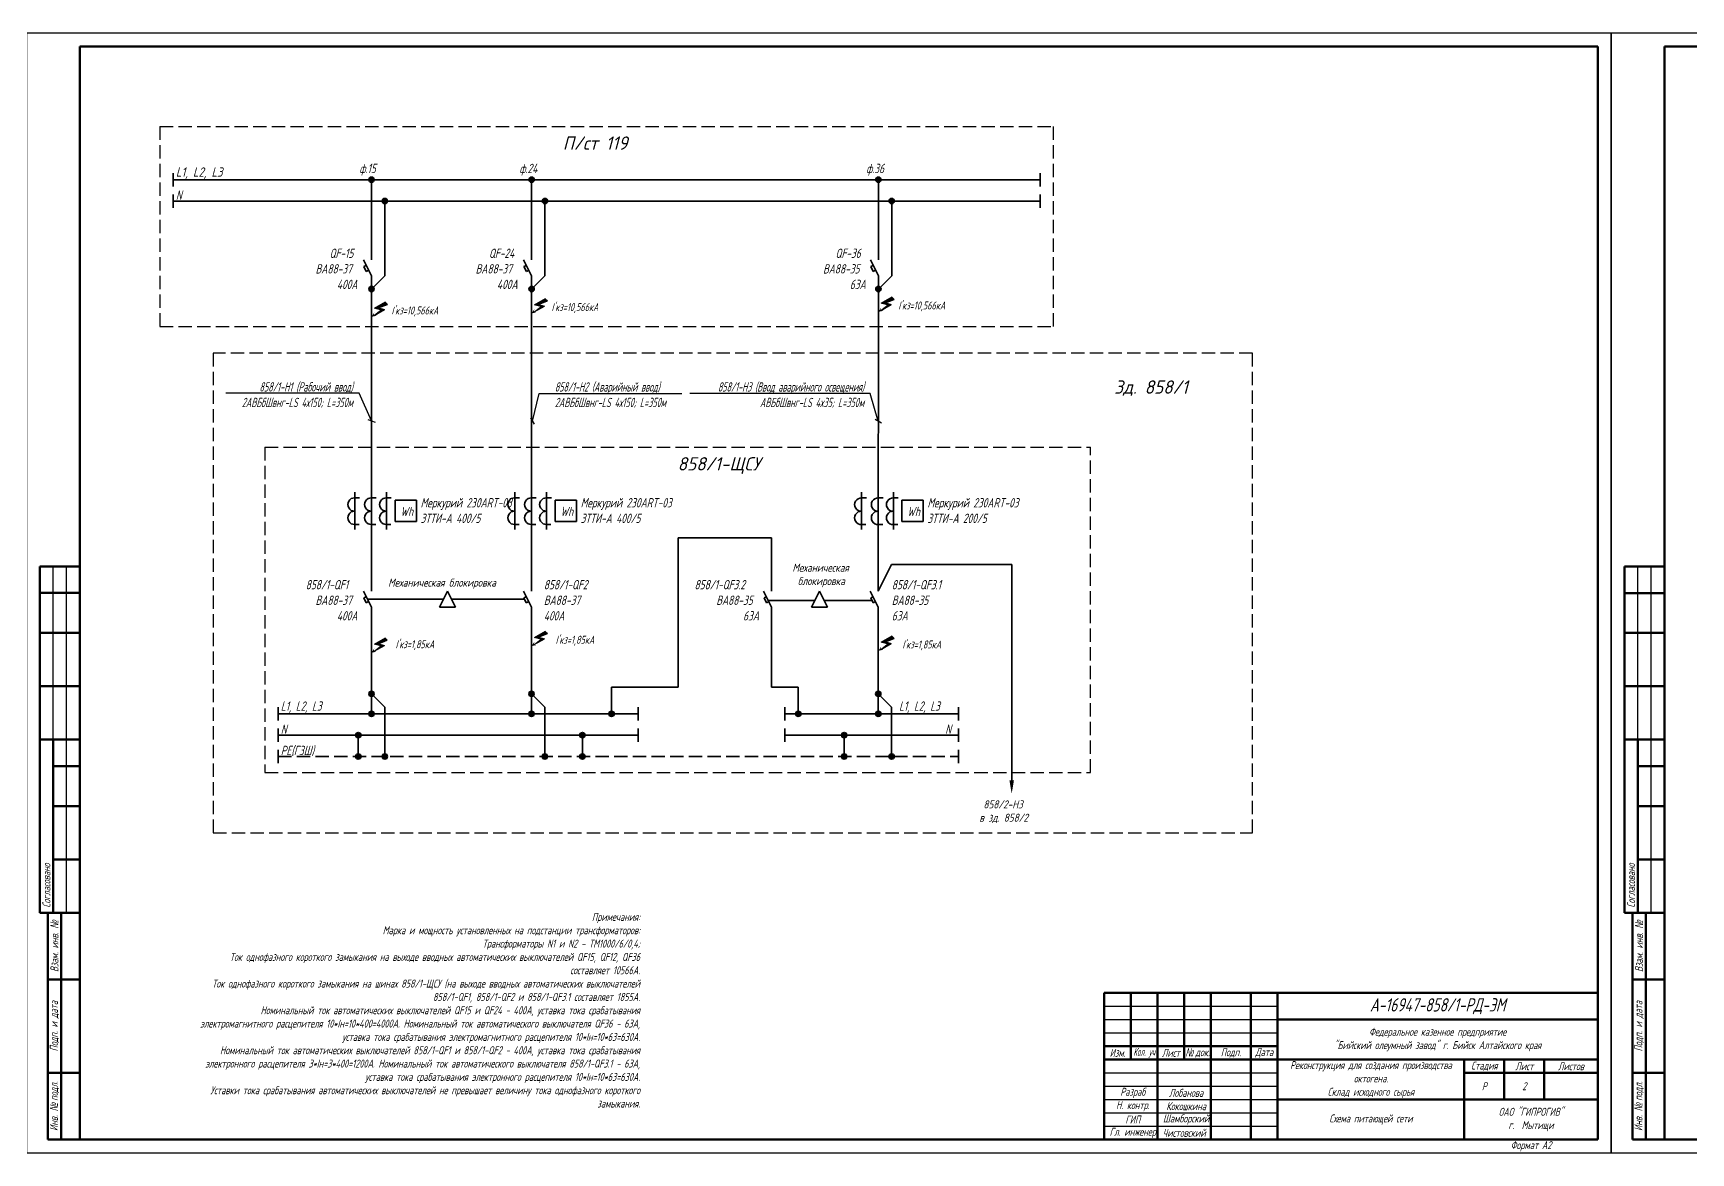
# Model space of a CAD drawing. Header units: millimetres. Extents: x -10490 to 5162, y -5053 to 76.
# Drawn here: x -9894 to -9272, y -344 to 76 of the extents above; entities that cross this region are included whole.
import ezdxf
from ezdxf import colors
from ezdxf.entities.mleader import LeaderData, LeaderLine
from ezdxf.math import Vec2, Vec3

# ---------------------------------------------------------------- set-up
doc = ezdxf.new("R2010")
doc.units = ezdxf.units.MM
doc.linetypes.add('gost5', pattern=[7, 5, -2, 0])
for name, color, linetype, lineweight in [('Линия выноска', 137, 'Continuous', 25), ('Рамка толстая', 7, 'Continuous', 60), ('Рамка тонкая', 5, 'Continuous', 25), ('Текст', 2, 'Continuous', 25), ('Штампы', 252, 'Continuous', 25), ('Элемент эл. схем', 7, 'Continuous', 35)]:
    doc.layers.add(name, color=color, linetype=linetype, lineweight=lineweight)
doc.styles.add('SIMPLEX', font='simplex.shx', dxfattribs={"width": 0.7, "oblique": 15})

# ---------------------------------------------------------------- blocks, each defined once
blk = doc.blocks.new('A$C4AAC7058')
at = {"layer": 'Рамка толстая'}
for p, q in [((20, 415), (20, 5)), ((1778, 415), (20, 415)), ((20, 5), (1778, 5))]:
    blk.add_line(p, q, dxfattribs=at)
at = {"layer": 'Рамка тонкая'}
for p, q in [((0, 420), (0, 0)), ((1783, 420), (0, 420)), ((0, 0), (1783, 0))]:
    blk.add_line(p, q, dxfattribs=at)
blk = doc.blocks.new('A$C0CDB385D')
at = {"layer": 'Рамка толстая'}
for p, q in [((20, 415), (20, 5)), ((589, 415), (20, 415)), ((589, 5), (589, 415)), ((20, 5), (589, 5))]:
    blk.add_line(p, q, dxfattribs=at)
at = {"layer": 'Рамка тонкая'}
for p, q in [((0, 420), (0, 0)), ((594, 420), (0, 420)), ((594, 0), (594, 420)), ((0, 0), (594, 0))]:
    blk.add_line(p, q, dxfattribs=at)
blk = doc.blocks.new('_Oblique')
at = {"color": 0, "linetype": 'ByBlock', "lineweight": -2}
blk.add_line((-0.5, -0.5), (0.5, 0.5), dxfattribs=at)

msp = doc.modelspace()

# ---------------------------------------------------------------- hatches: boundary and pattern name
for points in [[(-9705.72975, -26.17593), (-9703.51735, -26.76874), (-9705.84242, -28.59558), (-9705.66838, -27.71648), (-9706.70882, -29.27632), (-9704.87014, -28.90905), (-9705.74697, -28.73528), (-9701.86009, -26.54891), (-9704.06867, -25.95712), (-9700.76912, -24.60942), (-9701.61765, -23.76089)], [(-9575.72968, -25.57225), (-9573.51728, -26.16506), (-9575.84235, -27.9919), (-9575.66831, -27.1128), (-9576.70875, -28.67264), (-9574.87007, -28.30537), (-9575.7469, -28.1316), (-9571.86002, -25.94523), (-9574.06861, -25.35344), (-9570.76906, -24.00573), (-9571.61758, -23.15721)], [(-9765.72989, -27.44943), (-9763.5175, -28.04223), (-9765.84256, -29.86907), (-9765.66852, -28.98997), (-9766.70896, -30.54982), (-9764.87029, -30.18254), (-9765.74711, -30.00878), (-9761.86023, -27.8224), (-9764.06882, -27.23062), (-9760.76927, -25.88291), (-9761.61779, -25.03438)], [(-9705.74037, -150.95691), (-9703.52797, -151.54972), (-9705.85304, -153.37656), (-9705.679, -152.49746), (-9706.71944, -154.0573), (-9704.88076, -153.69003), (-9705.75759, -153.51626), (-9701.87071, -151.32989), (-9704.0793, -150.7381), (-9700.77975, -149.3904), (-9701.62827, -148.54187)], [(-9765.74144, -153.44612), (-9763.52904, -154.03893), (-9765.85411, -155.86577), (-9765.68007, -154.98667), (-9766.72051, -156.54651), (-9764.88183, -156.17924), (-9765.75866, -156.00547), (-9761.87177, -153.8191), (-9764.08036, -153.22731), (-9760.78081, -151.87961), (-9761.62934, -151.03108)], [(-9575.7399, -152.72723), (-9573.5275, -153.32004), (-9575.85257, -155.14688), (-9575.67853, -154.26778), (-9576.71897, -155.82762), (-9574.88029, -155.46035), (-9575.75712, -155.28658), (-9571.87024, -153.10021), (-9574.07882, -152.50842), (-9570.77927, -151.16072), (-9571.6278, -150.31219)]]:
    msp.add_hatch(color=256).paths.add_polyline_path(points)
at = {"layer": 'Элемент эл. схем'}
h = msp.add_hatch(color=256, dxfattribs=at)
edge = h.paths.add_edge_path(flags=17)
edge.add_line((-9766.60994, 20.84816), (-9767.70611, 20.84816))
edge.add_arc((-9766.70611, 20.84816), 1, 180, 270)
edge.add_line((-9766.70611, 19.84816), (-9766.60994, 20.84816))
edge = h.paths.add_edge_path()
edge.add_line((-9767.70611, 20.84816), (-9766.60994, 20.84816))
edge.add_line((-9766.60994, 20.84816), (-9766.70611, 19.84816))
edge.add_arc((-9766.70611, 20.84816), 1, 270, 360)
edge.add_arc((-9766.70611, 20.84816), 1, 0, 180)
h = msp.add_hatch(color=256, dxfattribs=at)
edge = h.paths.add_edge_path(flags=17)
edge.add_line((-9706.60994, 20.84816), (-9707.70611, 20.84816))
edge.add_arc((-9706.70611, 20.84816), 1, 180, 270)
edge.add_line((-9706.70611, 19.84816), (-9706.60994, 20.84816))
edge = h.paths.add_edge_path()
edge.add_line((-9707.70611, 20.84816), (-9706.60994, 20.84816))
edge.add_line((-9706.60994, 20.84816), (-9706.70611, 19.84816))
edge.add_arc((-9706.70611, 20.84816), 1, 270, 360)
edge.add_arc((-9706.70611, 20.84816), 1, 0, 180)
h = msp.add_hatch(color=256, dxfattribs=at)
edge = h.paths.add_edge_path(flags=17)
edge.add_line((-9576.60994, 20.86245), (-9577.70611, 20.86245))
edge.add_arc((-9576.70611, 20.86245), 1, 180, 270)
edge.add_line((-9576.70611, 19.86245), (-9576.60994, 20.86245))
edge = h.paths.add_edge_path()
edge.add_line((-9577.70611, 20.86245), (-9576.60994, 20.86245))
edge.add_line((-9576.60994, 20.86245), (-9576.70611, 19.86245))
edge.add_arc((-9576.70611, 20.86245), 1, 270, 360)
edge.add_arc((-9576.70611, 20.86245), 1, 0, 180)
h = msp.add_hatch(color=256, dxfattribs=at)
h.paths.add_polyline_path([(-9761.70611, 12.85001), (-9762.70611, 12.85001, 0.414213562), (-9761.70611, 11.85001)], flags=17)
h.paths.add_polyline_path([(-9762.70611, 12.85001), (-9761.70611, 12.85001), (-9761.70611, 11.85001, 0.414213562), (-9760.70611, 12.85001, 1)])
h = msp.add_hatch(color=256, dxfattribs=at)
h.paths.add_polyline_path([(-9701.70611, 12.85001), (-9702.70611, 12.85001, 0.414213562), (-9701.70611, 11.85001)], flags=17)
h.paths.add_polyline_path([(-9702.70611, 12.85001), (-9701.70611, 12.85001), (-9701.70611, 11.85001, 0.414213562), (-9700.70611, 12.85001, 1)])
h = msp.add_hatch(color=256, dxfattribs=at)
h.paths.add_polyline_path([(-9571.70611, 12.8643), (-9572.70611, 12.8643, 0.414213562), (-9571.70611, 11.8643)], flags=17)
h.paths.add_polyline_path([(-9572.70611, 12.8643), (-9571.70611, 12.8643), (-9571.70611, 11.8643, 0.414213562), (-9570.70611, 12.8643, 1)])
h = msp.add_hatch(color=256, dxfattribs=at)
h.paths.add_polyline_path([(-9766.70611, -20.15184), (-9767.70611, -20.15184, 0.414213562), (-9766.70611, -21.15184)], flags=17)
h.paths.add_polyline_path([(-9767.70611, -20.15184), (-9766.70611, -20.15184), (-9766.70611, -21.15184, 0.414213562), (-9765.70611, -20.15184, 1)])
h = msp.add_hatch(color=256, dxfattribs=at)
h.paths.add_polyline_path([(-9706.70611, -20.15184), (-9707.70611, -20.15184, 0.414213562), (-9706.70611, -21.15184)], flags=17)
h.paths.add_polyline_path([(-9707.70611, -20.15184), (-9706.70611, -20.15184), (-9706.70611, -21.15184, 0.414213562), (-9705.70611, -20.15184, 1)])
h = msp.add_hatch(color=256, dxfattribs=at)
h.paths.add_polyline_path([(-9576.70611, -20.15184), (-9577.70611, -20.15184, 0.414213562), (-9576.70611, -21.15184)], flags=17)
h.paths.add_polyline_path([(-9577.70611, -20.15184), (-9576.70611, -20.15184), (-9576.70611, -21.15184, 0.414213562), (-9575.70611, -20.15184, 1)])
h = msp.add_hatch(color=256, dxfattribs=at)
h.paths.add_polyline_path([(-9766.72051, -171.96271), (-9767.72051, -171.96271, 0.414213562), (-9766.72051, -172.96271)], flags=17)
h.paths.add_polyline_path([(-9767.72051, -171.96271), (-9766.72051, -171.96271), (-9766.72051, -172.96271, 0.414213562), (-9765.72051, -171.96271, 1)])
h = msp.add_hatch(color=256, dxfattribs=at)
h.paths.add_polyline_path([(-9706.72051, -171.96271), (-9707.72051, -171.96271, 0.414213562), (-9706.72051, -172.96271)], flags=17)
h.paths.add_polyline_path([(-9707.72051, -171.96271), (-9706.72051, -171.96271), (-9706.72051, -172.96271, 0.414213562), (-9705.72051, -171.96271, 1)])
h = msp.add_hatch(color=256, dxfattribs=at)
h.paths.add_polyline_path([(-9576.72051, -171.96271), (-9577.72051, -171.96271, 0.414213562), (-9576.72051, -172.96271)], flags=17)
h.paths.add_polyline_path([(-9577.72051, -171.96271), (-9576.72051, -171.96271), (-9576.72051, -172.96271, 0.414213562), (-9575.72051, -171.96271, 1)])
h = msp.add_hatch(color=256, dxfattribs=at)
edge = h.paths.add_edge_path(flags=17)
edge.add_line((-9766.62433, -179.45603), (-9767.72051, -179.45603))
edge.add_arc((-9766.72051, -179.45603), 1, 180, 270)
edge.add_line((-9766.72051, -180.45603), (-9766.62433, -179.45603))
edge = h.paths.add_edge_path()
edge.add_line((-9767.72051, -179.45603), (-9766.62433, -179.45603))
edge.add_line((-9766.62433, -179.45603), (-9766.72051, -180.45603))
edge.add_arc((-9766.72051, -179.45603), 1, 270, 360)
edge.add_arc((-9766.72051, -179.45603), 1, 0, 180)
h = msp.add_hatch(color=256, dxfattribs=at)
edge = h.paths.add_edge_path(flags=17)
edge.add_line((-9706.62433, -179.45603), (-9707.72051, -179.45603))
edge.add_arc((-9706.72051, -179.45603), 1, 180, 270)
edge.add_line((-9706.72051, -180.45603), (-9706.62433, -179.45603))
edge = h.paths.add_edge_path()
edge.add_line((-9707.72051, -179.45603), (-9706.62433, -179.45603))
edge.add_line((-9706.62433, -179.45603), (-9706.72051, -180.45603))
edge.add_arc((-9706.72051, -179.45603), 1, 270, 360)
edge.add_arc((-9706.72051, -179.45603), 1, 0, 180)
h = msp.add_hatch(color=256, dxfattribs=at)
edge = h.paths.add_edge_path(flags=17)
edge.add_line((-9676.62433, -179.45603), (-9677.72051, -179.45603))
edge.add_arc((-9676.72051, -179.45603), 1, 180, 270)
edge.add_line((-9676.72051, -180.45603), (-9676.62433, -179.45603))
edge = h.paths.add_edge_path()
edge.add_line((-9677.72051, -179.45603), (-9676.62433, -179.45603))
edge.add_line((-9676.62433, -179.45603), (-9676.72051, -180.45603))
edge.add_arc((-9676.72051, -179.45603), 1, 270, 360)
edge.add_arc((-9676.72051, -179.45603), 1, 0, 180)
h = msp.add_hatch(color=256, dxfattribs=at)
edge = h.paths.add_edge_path(flags=17)
edge.add_line((-9606.62433, -179.45603), (-9607.72051, -179.45603))
edge.add_arc((-9606.72051, -179.45603), 1, 180, 270)
edge.add_line((-9606.72051, -180.45603), (-9606.62433, -179.45603))
edge = h.paths.add_edge_path()
edge.add_line((-9607.72051, -179.45603), (-9606.62433, -179.45603))
edge.add_line((-9606.62433, -179.45603), (-9606.72051, -180.45603))
edge.add_arc((-9606.72051, -179.45603), 1, 270, 360)
edge.add_arc((-9606.72051, -179.45603), 1, 0, 180)
h = msp.add_hatch(color=256, dxfattribs=at)
edge = h.paths.add_edge_path(flags=17)
edge.add_line((-9576.62433, -179.45603), (-9577.72051, -179.45603))
edge.add_arc((-9576.72051, -179.45603), 1, 180, 270)
edge.add_line((-9576.72051, -180.45603), (-9576.62433, -179.45603))
edge = h.paths.add_edge_path()
edge.add_line((-9577.72051, -179.45603), (-9576.62433, -179.45603))
edge.add_line((-9576.62433, -179.45603), (-9576.72051, -180.45603))
edge.add_arc((-9576.72051, -179.45603), 1, 270, 360)
edge.add_arc((-9576.72051, -179.45603), 1, 0, 180)
h = msp.add_hatch(color=256, dxfattribs=at)
edge = h.paths.add_edge_path(flags=17)
edge.add_line((-9771.58768, -187.47032), (-9772.68386, -187.47032))
edge.add_arc((-9771.68386, -187.47032), 1, 180, 270)
edge.add_line((-9771.68386, -188.47032), (-9771.58768, -187.47032))
edge = h.paths.add_edge_path()
edge.add_line((-9772.68386, -187.47032), (-9771.58768, -187.47032))
edge.add_line((-9771.58768, -187.47032), (-9771.68386, -188.47032))
edge.add_arc((-9771.68386, -187.47032), 1, 270, 360)
edge.add_arc((-9771.68386, -187.47032), 1, 0, 180)
h = msp.add_hatch(color=256, dxfattribs=at)
edge = h.paths.add_edge_path(flags=17)
edge.add_line((-9687.54761, -187.47032), (-9688.64378, -187.47032))
edge.add_arc((-9687.64378, -187.47032), 1, 180, 270)
edge.add_line((-9687.64378, -188.47032), (-9687.54761, -187.47032))
edge = h.paths.add_edge_path()
edge.add_line((-9688.64378, -187.47032), (-9687.54761, -187.47032))
edge.add_line((-9687.54761, -187.47032), (-9687.64378, -188.47032))
edge.add_arc((-9687.64378, -187.47032), 1, 270, 360)
edge.add_arc((-9687.64378, -187.47032), 1, 0, 180)
h = msp.add_hatch(color=256, dxfattribs=at)
edge = h.paths.add_edge_path(flags=17)
edge.add_line((-9589.42918, -187.47032), (-9590.52535, -187.47032))
edge.add_arc((-9589.52535, -187.47032), 1, 180, 270)
edge.add_line((-9589.52535, -188.47032), (-9589.42918, -187.47032))
edge = h.paths.add_edge_path()
edge.add_line((-9590.52535, -187.47032), (-9589.42918, -187.47032))
edge.add_line((-9589.42918, -187.47032), (-9589.52535, -188.47032))
edge.add_arc((-9589.52535, -187.47032), 1, 270, 360)
edge.add_arc((-9589.52535, -187.47032), 1, 0, 180)
h = msp.add_hatch(color=256, dxfattribs=at)
edge = h.paths.add_edge_path(flags=17)
edge.add_line((-9771.58768, -195.47032), (-9772.68386, -195.47032))
edge.add_arc((-9771.68386, -195.47032), 1, 180, 270)
edge.add_line((-9771.68386, -196.47032), (-9771.58768, -195.47032))
edge = h.paths.add_edge_path()
edge.add_line((-9772.68386, -195.47032), (-9771.58768, -195.47032))
edge.add_line((-9771.58768, -195.47032), (-9771.68386, -196.47032))
edge.add_arc((-9771.68386, -195.47032), 1, 270, 360)
edge.add_arc((-9771.68386, -195.47032), 1, 0, 180)
h = msp.add_hatch(color=256, dxfattribs=at)
edge = h.paths.add_edge_path(flags=17)
edge.add_line((-9761.62433, -195.47032), (-9762.72051, -195.47032))
edge.add_arc((-9761.72051, -195.47032), 1, 180, 270)
edge.add_line((-9761.72051, -196.47032), (-9761.62433, -195.47032))
edge = h.paths.add_edge_path()
edge.add_line((-9762.72051, -195.47032), (-9761.62433, -195.47032))
edge.add_line((-9761.62433, -195.47032), (-9761.72051, -196.47032))
edge.add_arc((-9761.72051, -195.47032), 1, 270, 360)
edge.add_arc((-9761.72051, -195.47032), 1, 0, 180)
h = msp.add_hatch(color=256, dxfattribs=at)
edge = h.paths.add_edge_path(flags=17)
edge.add_line((-9701.62433, -195.47032), (-9702.72051, -195.47032))
edge.add_arc((-9701.72051, -195.47032), 1, 180, 270)
edge.add_line((-9701.72051, -196.47032), (-9701.62433, -195.47032))
edge = h.paths.add_edge_path()
edge.add_line((-9702.72051, -195.47032), (-9701.62433, -195.47032))
edge.add_line((-9701.62433, -195.47032), (-9701.72051, -196.47032))
edge.add_arc((-9701.72051, -195.47032), 1, 270, 360)
edge.add_arc((-9701.72051, -195.47032), 1, 0, 180)
h = msp.add_hatch(color=256, dxfattribs=at)
edge = h.paths.add_edge_path(flags=17)
edge.add_line((-9687.54761, -195.47032), (-9688.64378, -195.47032))
edge.add_arc((-9687.64378, -195.47032), 1, 180, 270)
edge.add_line((-9687.64378, -196.47032), (-9687.54761, -195.47032))
edge = h.paths.add_edge_path()
edge.add_line((-9688.64378, -195.47032), (-9687.54761, -195.47032))
edge.add_line((-9687.54761, -195.47032), (-9687.64378, -196.47032))
edge.add_arc((-9687.64378, -195.47032), 1, 270, 360)
edge.add_arc((-9687.64378, -195.47032), 1, 0, 180)
h = msp.add_hatch(color=256, dxfattribs=at)
edge = h.paths.add_edge_path(flags=17)
edge.add_line((-9589.42918, -195.47032), (-9590.52535, -195.47032))
edge.add_arc((-9589.52535, -195.47032), 1, 180, 270)
edge.add_line((-9589.52535, -196.47032), (-9589.42918, -195.47032))
edge = h.paths.add_edge_path()
edge.add_line((-9590.52535, -195.47032), (-9589.42918, -195.47032))
edge.add_line((-9589.42918, -195.47032), (-9589.52535, -196.47032))
edge.add_arc((-9589.52535, -195.47032), 1, 270, 360)
edge.add_arc((-9589.52535, -195.47032), 1, 0, 180)
h = msp.add_hatch(color=256, dxfattribs=at)
edge = h.paths.add_edge_path(flags=17)
edge.add_line((-9571.62433, -195.47032), (-9572.72051, -195.47032))
edge.add_arc((-9571.72051, -195.47032), 1, 180, 270)
edge.add_line((-9571.72051, -196.47032), (-9571.62433, -195.47032))
edge = h.paths.add_edge_path()
edge.add_line((-9572.72051, -195.47032), (-9571.62433, -195.47032))
edge.add_line((-9571.62433, -195.47032), (-9571.72051, -196.47032))
edge.add_arc((-9571.72051, -195.47032), 1, 270, 360)
edge.add_arc((-9571.72051, -195.47032), 1, 0, 180)

# ---------------------------------------------------------------- linework, layer by layer
for p, q in [((-9701.61765, -23.76089), (-9705.72975, -26.17593)), ((-9704.06867, -25.95712), (-9700.76912, -24.60942)), ((-9701.61765, -23.76089), (-9700.76912, -24.60942)), ((-9571.61758, -23.15721), (-9575.72968, -25.57225)), ((-9574.06861, -25.35344), (-9570.76906, -24.00573)), ((-9571.61758, -23.15721), (-9570.76906, -24.00573)), ((-9765.74711, -30.00878), (-9761.86023, -27.8224)), ((-9761.61779, -25.03438), (-9765.72989, -27.44943)), ((-9764.06882, -27.23062), (-9760.76927, -25.88291)), ((-9764.06882, -27.23062), (-9761.86023, -27.8224)), ((-9761.61779, -25.03438), (-9760.76927, -25.88291)), ((-9705.74697, -28.73528), (-9701.86009, -26.54891)), ((-9704.06867, -25.95712), (-9701.86009, -26.54891)), ((-9575.7469, -28.1316), (-9571.86002, -25.94523)), ((-9574.06861, -25.35344), (-9571.86002, -25.94523)), ((-9766.72051, -133.45418), (-9766.72051, -126.45418)), ((-9701.62827, -148.54187), (-9705.74037, -150.95691)), ((-9701.62827, -148.54187), (-9700.77975, -149.3904)), ((-9765.75866, -156.00547), (-9761.87177, -153.8191)), ((-9761.62934, -151.03108), (-9765.74144, -153.44612)), ((-9764.08036, -153.22731), (-9760.78081, -151.87961)), ((-9764.08036, -153.22731), (-9761.87177, -153.8191)), ((-9761.62934, -151.03108), (-9760.78081, -151.87961)), ((-9705.75759, -153.51626), (-9701.87071, -151.32989)), ((-9704.0793, -150.7381), (-9700.77975, -149.3904)), ((-9704.0793, -150.7381), (-9701.87071, -151.32989)), ((-9575.75712, -155.28658), (-9571.87024, -153.10021)), ((-9571.6278, -150.31219), (-9575.7399, -152.72723)), ((-9574.07882, -152.50842), (-9570.77927, -151.16072)), ((-9574.07882, -152.50842), (-9571.87024, -153.10021)), ((-9571.6278, -150.31219), (-9570.77927, -151.16072))]:
    msp.add_line(p, q)
at = {"layer": 'Рамка тонкая', "linetype": 'gost5'}
for p, q in [((-9846.04538, 40.85317), (-9511.04181, 40.8251)), ((-9846.04538, 40.85317), (-9846.04538, -34.14683)), ((-9511.04538, -34.14683), (-9511.04181, 40.83837)), ((-9846.04538, -34.14683), (-9511.04538, -34.14683)), ((-9436.40395, -44.14683), (-9826.04538, -44.14683)), ((-9826.04538, -44.14683), (-9826.04538, -224.14683)), ((-9436.40395, -224.14683), (-9436.40395, -44.14683)), ((-9806.72051, -79.45102), (-9497.12771, -79.48262)), ((-9806.71234, -79.45102), (-9806.72051, -201.45102)), ((-9497.12771, -201.45102), (-9497.12771, -79.47297)), ((-9806.72051, -201.45102), (-9497.12771, -201.45102)), ((-9826.04538, -224.14683), (-9436.40395, -224.14683))]:
    msp.add_line(p, q, dxfattribs=at)
at = {"layer": 'Штампы', "lineweight": 60}
for p, q in [((-9891.04359, -254.14683), (-9891.04359, -124.14683)), ((-9891.04359, -124.14683), (-9876.04359, -124.14683)), ((-9876.04359, -254.14683), (-9876.04359, -124.14683)), ((-9297.04361, -254.14685), (-9297.04361, -124.14685)), ((-9297.04361, -124.14685), (-9282.04361, -124.14685)), ((-9282.04361, -254.14685), (-9282.04361, -124.14685)), ((-9891.04359, -134.14683), (-9876.04359, -134.14683)), ((-9297.04361, -134.14685), (-9282.04361, -134.14685)), ((-9891.04359, -149.14683), (-9876.04359, -149.14683)), ((-9297.04361, -149.14685), (-9282.04361, -149.14685)), ((-9891.04359, -169.14683), (-9876.04359, -169.14683)), ((-9297.04361, -169.14685), (-9282.04361, -169.14685)), ((-9891.04359, -189.14683), (-9876.04359, -189.14683)), ((-9886.04359, -254.14683), (-9886.04359, -189.14683)), ((-9297.04361, -189.14685), (-9282.04361, -189.14685)), ((-9292.04361, -254.14685), (-9292.04361, -189.14685)), ((-9886.04359, -199.14683), (-9876.04359, -199.14683)), ((-9292.04361, -199.14685), (-9282.04361, -199.14685)), ((-9886.04359, -214.14683), (-9876.04359, -214.14683)), ((-9292.04361, -214.14685), (-9282.04361, -214.14685)), ((-9886.04359, -234.14683), (-9876.04359, -234.14683)), ((-9292.04361, -234.14685), (-9282.04361, -234.14685)), ((-9891.04359, -254.14683), (-9876.04359, -254.14683)), ((-9888.04359, -339.14683), (-9888.04359, -254.14683)), ((-9888.04359, -254.14683), (-9876.04359, -254.14683)), ((-9883.04359, -339.14683), (-9883.04359, -254.14683)), ((-9876.04359, -339.14683), (-9876.04359, -254.14683)), ((-9297.04361, -254.14685), (-9282.04361, -254.14685)), ((-9294.04361, -339.14685), (-9294.04361, -254.14685)), ((-9294.04361, -254.14685), (-9282.04361, -254.14685)), ((-9289.04361, -339.14685), (-9289.04361, -254.14685)), ((-9282.04361, -339.14685), (-9282.04361, -254.14685)), ((-9888.04359, -279.14683), (-9876.04359, -279.14683)), ((-9294.04361, -279.14685), (-9282.04361, -279.14685)), ((-9492.04359, -284.14683), (-9307.04359, -284.14683)), ((-9492.04359, -284.14683), (-9492.04359, -339.14683)), ((-9482.04359, -284.14683), (-9482.04359, -309.14683)), ((-9472.04359, -284.14683), (-9472.04359, -339.14683)), ((-9462.04359, -284.14683), (-9462.04359, -309.14683)), ((-9452.04359, -284.14683), (-9452.04359, -339.14683)), ((-9437.04359, -284.14683), (-9437.04359, -339.14683)), ((-9427.04359, -284.14683), (-9427.04359, -339.14683)), ((-9427.04359, -294.14683), (-9307.04359, -294.14683)), ((-9492.04359, -304.14683), (-9427.04359, -304.14683)), ((-9492.04359, -309.14683), (-9307.04359, -309.14683)), ((-9357.04359, -309.14683), (-9357.04359, -339.14683)), ((-9342.04359, -309.14683), (-9342.04359, -324.14683)), ((-9327.04359, -309.14683), (-9327.04359, -324.14683)), ((-9888.04359, -314.14683), (-9876.04359, -314.14683)), ((-9357.04359, -314.14683), (-9307.04359, -314.14683)), ((-9294.04361, -314.14685), (-9282.04361, -314.14685)), ((-9427.04359, -324.14683), (-9307.04359, -324.14683)), ((-9888.04359, -339.14683), (-9876.04359, -339.14683)), ((-9294.04361, -339.14685), (-9282.04361, -339.14685))]:
    msp.add_line(p, q, dxfattribs=at)
at = {"layer": 'Штампы', "color": 5, "lineweight": 25}
for p, q in [((-9886.04359, -189.14683), (-9886.04359, -124.14683)), ((-9881.04359, -254.14683), (-9881.04359, -124.14683)), ((-9292.04361, -189.14685), (-9292.04361, -124.14685)), ((-9287.04361, -254.14685), (-9287.04361, -124.14685)), ((-9492.04359, -289.14683), (-9427.04359, -289.14683)), ((-9492.04359, -294.14683), (-9427.04359, -294.14683)), ((-9492.04359, -299.14683), (-9427.04359, -299.14683)), ((-9492.04359, -314.14683), (-9427.04359, -314.14683)), ((-9492.04359, -319.14683), (-9427.04359, -319.14683)), ((-9492.04359, -324.14683), (-9427.04359, -324.14683)), ((-9492.04359, -329.14683), (-9427.04359, -329.14683)), ((-9492.04359, -334.14683), (-9427.04359, -334.14683))]:
    msp.add_line(p, q, dxfattribs=at)
at = {"layer": 'Элемент эл. схем'}
for p, q in [((-9841.04538, 23.33387), (-9841.04538, 18.33387)), ((-9841.04538, 20.83387), (-9516.04539, 20.83387)), ((-9766.70611, 20.83387), (-9766.70611, -9.15184)), ((-9706.70611, 20.84816), (-9706.70611, -9.15184)), ((-9576.70611, 20.84816), (-9576.70611, -9.15184)), ((-9516.04539, 23.33387), (-9516.04539, 18.33387)), ((-9841.04538, 15.33387), (-9841.04538, 10.33387)), ((-9841.04538, 12.83387), (-9516.04539, 12.83387)), ((-9761.70611, 12.85001), (-9761.70611, -15.15184)), ((-9701.70611, 12.85001), (-9701.70611, -15.15184)), ((-9571.70611, 12.85001), (-9571.70611, -15.15184)), ((-9516.04539, 15.33387), (-9516.04539, 10.33387)), ((-9769.70611, -9.15184), (-9766.70611, -15.15184)), ((-9768.65333, -11.25741), (-9769.54775, -11.70463)), ((-9769.54775, -11.70463), (-9768.65333, -13.49348)), ((-9709.70611, -9.15184), (-9706.70611, -15.15184)), ((-9708.65333, -11.25741), (-9709.54775, -11.70463)), ((-9709.54775, -11.70463), (-9708.65333, -13.49348)), ((-9579.70611, -9.15184), (-9576.70611, -15.15184)), ((-9578.65333, -11.25741), (-9579.54775, -11.70463)), ((-9579.54775, -11.70463), (-9578.65333, -13.49348)), ((-9767.7589, -13.04627), (-9768.65333, -13.49348)), ((-9766.72051, -133.45418), (-9766.70724, -15.1496)), ((-9766.70611, -20.15184), (-9761.70611, -15.15184)), ((-9707.7589, -13.04627), (-9708.65333, -13.49348)), ((-9706.72051, -133.45418), (-9706.70724, -15.1496)), ((-9706.70611, -20.15184), (-9701.70611, -15.15184)), ((-9577.7589, -13.04627), (-9578.65333, -13.49348)), ((-9576.72051, -133.45418), (-9576.70724, -15.1496)), ((-9576.70611, -20.15184), (-9571.70611, -15.15184)), ((-9772.99779, -96.26856), (-9772.99779, -110.33296)), ((-9772.99779, -103.45418), (-9772.99779, -96.26856)), ((-9772.99779, -98.45788), (-9771.20394, -98.45788)), ((-9766.72051, -98.45788), (-9764.92666, -98.45788)), ((-9761.08051, -96.26856), (-9761.08051, -110.33296)), ((-9761.08051, -103.45418), (-9761.08051, -96.26856)), ((-9761.08051, -98.45788), (-9759.28667, -98.45788)), ((-9757.88024, -107.33097), (-9757.88024, -99.33097)), ((-9757.88024, -99.33097), (-9749.88024, -99.33097)), ((-9749.88024, -99.33097), (-9749.88024, -107.33097)), ((-9712.99779, -96.26856), (-9712.99779, -110.33296)), ((-9712.99779, -103.45418), (-9712.99779, -96.26856)), ((-9712.99779, -98.45788), (-9711.20394, -98.45788)), ((-9706.72051, -98.45788), (-9704.92666, -98.45788)), ((-9701.08051, -96.26856), (-9701.08051, -110.33296)), ((-9701.08051, -103.45418), (-9701.08051, -96.26856)), ((-9701.08051, -98.45788), (-9699.28667, -98.45788)), ((-9697.88024, -107.33097), (-9697.88024, -99.33097)), ((-9697.88024, -99.33097), (-9689.88024, -99.33097)), ((-9689.88024, -99.33097), (-9689.88024, -107.33097)), ((-9582.99779, -96.27641), (-9582.99779, -110.34081)), ((-9582.99779, -103.46203), (-9582.99779, -96.27641)), ((-9582.99779, -98.46573), (-9581.20394, -98.46573)), ((-9576.72051, -98.46573), (-9574.92666, -98.46573)), ((-9571.08051, -96.27641), (-9571.08051, -110.34081)), ((-9571.08051, -103.46203), (-9571.08051, -96.27641)), ((-9571.08051, -98.46573), (-9569.28667, -98.46573)), ((-9567.88024, -107.33883), (-9567.88024, -99.33883)), ((-9567.88024, -99.33883), (-9559.88024, -99.33883)), ((-9559.88024, -99.33883), (-9559.88024, -107.33883)), ((-9772.99779, -108.45048), (-9771.3595, -108.45048)), ((-9766.72051, -108.45048), (-9765.08221, -108.45048)), ((-9761.08051, -108.45048), (-9759.44222, -108.45048)), ((-9749.88024, -107.33097), (-9757.88024, -107.33097)), ((-9712.99779, -108.45048), (-9711.3595, -108.45048)), ((-9706.72051, -108.45048), (-9705.08221, -108.45048)), ((-9701.08051, -108.45048), (-9699.44222, -108.45048)), ((-9689.88024, -107.33097), (-9697.88024, -107.33097)), ((-9582.99779, -108.45833), (-9581.3595, -108.45833)), ((-9576.72051, -108.45833), (-9575.08222, -108.45833)), ((-9571.08051, -108.45833), (-9569.44222, -108.45833)), ((-9559.88024, -107.33883), (-9567.88024, -107.33883)), ((-9616.72051, -113.45418), (-9651.72051, -113.45418)), ((-9651.72051, -113.45418), (-9651.72051, -169.45603)), ((-9616.72051, -133.45418), (-9616.72051, -113.45418)), ((-9571.72051, -123.45418), (-9576.72051, -133.45418)), ((-9571.72051, -123.45418), (-9526.72051, -123.45418)), ((-9526.72051, -123.45418), (-9526.72051, -204.45102)), ((-9769.72051, -133.45418), (-9766.72051, -139.45418)), ((-9768.66772, -135.55975), (-9769.56215, -136.00696)), ((-9769.56215, -136.00696), (-9768.66772, -137.79582)), ((-9741.22051, -139.45418), (-9738.22051, -133.45418)), ((-9735.22051, -139.45418), (-9738.22051, -133.45418)), ((-9709.72051, -133.45418), (-9706.72051, -139.45418)), ((-9708.66772, -135.55975), (-9709.56215, -136.00696)), ((-9709.56215, -136.00696), (-9708.66772, -137.79582)), ((-9619.72051, -133.45418), (-9616.72051, -139.45418)), ((-9618.66772, -135.55975), (-9619.56215, -136.00696)), ((-9619.56215, -136.00696), (-9618.66772, -137.79582)), ((-9601.76872, -139.47578), (-9598.76872, -133.47578)), ((-9595.76872, -139.47578), (-9598.76872, -133.47578)), ((-9579.72051, -133.45418), (-9576.72051, -139.45418)), ((-9578.66772, -135.55975), (-9579.56215, -136.00696)), ((-9579.56215, -136.00696), (-9578.66772, -137.79582)), ((-9767.77329, -137.3486), (-9768.66772, -137.79582)), ((-9766.72051, -139.45418), (-9766.72051, -179.47032)), ((-9735.22051, -139.45418), (-9741.22051, -139.45418)), ((-9707.77329, -137.3486), (-9708.66772, -137.79582)), ((-9706.72051, -139.45418), (-9706.72051, -179.45603)), ((-9617.77329, -137.3486), (-9618.66772, -137.79582)), ((-9600.48152, -136.90139), (-9617.9969, -136.90139)), ((-9616.72051, -169.45603), (-9616.72051, -139.45418)), ((-9595.76872, -139.47578), (-9601.76872, -139.47578)), ((-9579.11493, -136.90139), (-9597.05592, -136.90139)), ((-9577.77329, -137.3486), (-9578.66772, -137.79582)), ((-9576.72051, -139.45418), (-9576.72051, -179.47032)), ((-9766.72051, -171.96271), (-9761.72051, -176.96271)), ((-9706.72051, -171.96271), (-9701.72051, -176.96271)), ((-9651.72051, -169.45603), (-9676.72051, -169.45603)), ((-9676.72051, -179.45603), (-9676.72051, -169.45603)), ((-9606.72051, -169.45603), (-9616.72051, -169.45603)), ((-9606.72051, -179.45603), (-9606.72051, -169.45603)), ((-9576.72051, -171.96271), (-9571.72051, -176.96271)), ((-9801.72051, -176.97032), (-9801.72051, -181.97032)), ((-9801.72051, -179.47032), (-9666.72052, -179.47032)), ((-9761.72051, -176.96271), (-9761.72051, -195.47032)), ((-9701.72051, -176.96271), (-9701.72051, -195.47032)), ((-9666.72052, -176.97032), (-9666.72052, -181.97032)), ((-9611.72052, -176.97032), (-9611.72052, -181.97032)), ((-9611.72052, -179.47032), (-9546.70611, -179.47032)), ((-9571.72051, -176.96271), (-9571.72051, -195.47032)), ((-9546.70611, -176.97032), (-9546.70611, -181.97032)), ((-9801.72051, -184.97032), (-9801.72051, -189.97032)), ((-9666.72052, -184.97032), (-9666.72052, -189.97032)), ((-9611.72052, -184.97032), (-9611.72052, -189.97032)), ((-9546.70611, -184.97032), (-9546.70611, -189.97032)), ((-9801.72051, -187.47032), (-9666.72052, -187.47032)), ((-9771.68386, -195.47032), (-9771.68386, -187.47032)), ((-9687.64378, -195.47032), (-9687.64378, -187.47032)), ((-9611.72052, -187.47032), (-9546.70611, -187.47032)), ((-9589.52535, -195.47032), (-9589.52535, -187.47032)), ((-9801.72051, -192.97032), (-9801.72051, -197.97032)), ((-9546.70611, -192.97032), (-9546.70611, -197.97032))]:
    msp.add_line(p, q, dxfattribs=at)
at = {"layer": 'Элемент эл. схем', "linetype": 'Continuous', "ltscale": 10}
for p, q in [((-9768.22051, -136.45418), (-9739.72051, -136.45418)), ((-9736.72051, -136.45418), (-9709.33854, -136.45418))]:
    msp.add_line(p, q, dxfattribs=at)
at = {"layer": 'Элемент эл. схем', "linetype": 'gost5'}
msp.add_line((-9801.72051, -195.47032), (-9546.70611, -195.47032), dxfattribs=at)
at = {"layer": 'Элемент эл. схем'}
for centre in [(-9766.70611, 20.84816), (-9706.70611, 20.84816), (-9576.70611, 20.86245), (-9761.70611, 12.85001), (-9701.70611, 12.85001), (-9571.70611, 12.8643), (-9766.70611, -20.15184), (-9706.70611, -20.15184), (-9576.70611, -20.15184), (-9766.72051, -171.96271), (-9706.72051, -171.96271), (-9576.72051, -171.96271), (-9766.72051, -179.45603), (-9706.72051, -179.45603), (-9676.72051, -179.45603), (-9606.72051, -179.45603), (-9576.72051, -179.45603), (-9771.68386, -187.47032), (-9687.64378, -187.47032), (-9589.52535, -187.47032), (-9771.68386, -195.47032), (-9761.72051, -195.47032), (-9701.72051, -195.47032), (-9687.64378, -195.47032), (-9589.52535, -195.47032), (-9571.72051, -195.47032)]:
    msp.add_circle(centre, 1, dxfattribs=at)
for centre, start in [((-9773.09396, -100.95603), 87.79533948), ((-9766.81668, -100.95603), 87.79533948), ((-9761.17669, -100.95603), 87.79533948), ((-9713.09396, -100.95603), 87.79533948), ((-9706.81668, -100.95603), 87.79533948), ((-9701.17669, -100.95603), 87.79533948), ((-9583.09396, -100.96388), 87.79533948), ((-9576.81668, -100.96388), 87.79533948), ((-9571.17669, -100.96388), 87.79533948), ((-9773.09396, -105.95233), 87.79533947), ((-9766.81668, -105.95233), 87.79533947), ((-9761.17669, -105.95233), 87.79533947), ((-9713.09396, -105.95233), 87.79533947), ((-9706.81668, -105.95233), 87.79533947), ((-9701.17669, -105.95233), 87.79533947), ((-9583.09396, -105.96018), 87.79533947), ((-9576.81668, -105.96018), 87.79533947), ((-9571.17669, -105.96018), 87.79533947)]:
    msp.add_arc(centre, 2.5, start, 272.20466052, dxfattribs=at)
msp.add_solid([(-9527.55384, -204.45102), (-9525.88717, -204.45102), (-9526.72051, -209.45102)], dxfattribs=at)

# ---------------------------------------------------------------- block references
for name, p in [('A$C0CDB385D', (-9896.04358, -344.14684)), ('A$C4AAC7058', (-9302.04361, -344.14685))]:
    msp.add_blockref(name, p)

# ---------------------------------------------------------------- texts
at = {"layer": 'Текст', "attachment_point": 1, "style": 'SIMPLEX'}
for s, width, heights, insert, char_height in [('\\pi91.07;{\\W0.9;П/ст 119}', 215.0033928, [4.67962], (-9786.04538, 37.10641), 5), ('{\\W0.8;L1, L2, L3}', 25.8343155, [4.67962], (-9840.04538, 25.49753), 3.5), ('ф.15', 19, [4.67962], (-9771.23181, 26.86865), 3.5), ('ф.24', 19, [4.67962], (-9711.23181, 26.85436), 3.5), ('ф.36', 19, [4.67962], (-9581.23181, 26.85436), 3.5), ('N', 19, [4.67962], (-9840.04538, 16.83387), 3.5), ('\\pi0.37231;QF-15\\P\\pi-4.8676;ВА88-37\\P\\pi3.1495;400А', 11.9368432, [25.0971], (-9782.82741, -4.97627), 3.5), ('\\pi0.13898;QF-24\\P\\pi-4.8676;ВА88-37\\P\\pi3.1495;400А', 11.9368432, [25.0971], (-9722.82741, -4.97627), 3.5), ('\\pi0.03962;QF-36\\P\\pi-4.6343;ВА88-35\\P\\pi5.4208;63А', 11.9368432, [25.0971], (-9592.82741, -4.97627), 3.5), ('\\pi5.2673;{\\W0.9;Зд. 858/1}', 44.2543473, [4.67962], (-9493.53726, -54.40065), 5), ('{\\W0.9;858/1-ЩСУ}', 43.4800931, [4.67962], (-9651.9435, -83.19777), 5), ('{\\W0.7;Меркурий 230ART-03\\P3ТТИ-А 400/5}', 33.7731386, [23.4161], (-9748.31552, -98.54598), 3.5), ('{\\W0.7;Меркурий 230ART-03\\P3ТТИ-А 400/5}', 33.7731386, [22.36727], (-9688.31552, -98.54598), 3.5), ('Меркурий 230ART-03\\P3ТТИ-А 200/5', 33.7731386, [22.24924], (-9558.31552, -98.55383), 3.5), ('\\pi2.0181;Wh', 8, [3], (-9757.88024, -101.82059), 3.5), ('\\pi2.0181;Wh', 8, [3], (-9697.88024, -101.82059), 3.5), ('\\pi2.0181;Wh', 8, [3], (-9567.88024, -101.82844), 3.5), ('\\pi7.7895;{\\W0.8;Механическая \\P\\pi9.8089;блокировка}', 40.0005273, [15.37052], (-9616.72051, -123.16156), 3), ('\\pi-8.539;858/1-QF1\\P\\pi-4.8676;ВА88-37\\P\\pi3.1495;400А', 11.9368432, [25.0971], (-9782.8418, -129.2786), 3.5), ('\\pi6.2466;{\\W0.8;Механическая блокировка}', 60.0005272, [3], (-9766.72051, -128.75602), 3), ('858/1-QF2\\PВА88-37\\P400А', 11.9368432, [25.0971], (-9702.10935, -129.2786), 3.5), ('\\pi-12.794;858/1-QF3.2\\P\\pi-4.6343;ВА88-35\\P\\pi5.4208;63А', 11.9368432, [25.0971], (-9632.8418, -129.2786), 3.5), ('858/1-QF3.1\\PВА88-35\\P63А', 11.9368432, [25.0971], (-9571.67845, -129.2786), 3.5), ('L1, L2, L3', 25.8343155, [4.67962], (-9800.72051, -174.80666), 3.5), ('L1, L2, L3', 25.8343155, [4.67962], (-9568.96087, -174.80666), 3.5), ('N', 19, [4.67962], (-9800.72051, -183.47032), 3.5), ('N', 19, [4.67962], (-9551.65263, -183.47032), 3.5), ('PE(ГЗШ)', 19, [4.67962], (-9800.72051, -191.47032), 3.5), ('\\pi25.361;{\\W0.8;858/2-Н3\\P\\pi23.837;в зд. 858/2}', 70.0005263, [11.42561], (-9562.67216, -211.925), 3)]:
    msp.add_mtext_dynamic_manual_height_columns(s, width=width, gutter_width=12.5, heights=heights, dxfattribs=dict(at, insert=insert, char_height=char_height))
at = {"layer": 'Текст', "char_height": 3, "style": 'SIMPLEX'}
for s, insert, width, attachment_point in [("I'кз=10,566кА", (-9690.4254, -27.25072), 9, 5), ("I'кз=10,566кА", (-9560.42533, -26.64703), 9, 5), ("I'кз=10,566кА", (-9750.42554, -28.52421), 9, 5), ("I'кз=1,85кА", (-9750.43709, -153.70586), 9, 5), ("I'кз=1,85кА", (-9690.43602, -152.03169), 9, 5), ("I'кз=1,85кА", (-9560.43555, -153.80202), 9, 5), ('\\pl3,t3;Примечания:\\PМарка и мощность установленных на подстанции трансформаторов:\\PТрансформаторы N1 и N2 - ТМ1000/6/0,4;\\PТок однофазного короткого замыкания на выходе вводных автоматических выключателей QF15, QF12, QF36 \\Pсоставляет 10566А.\\PТок однофазного короткого замыкания на шинах 858/1-ЩСУ (на выходе вводных автоматических выключателей \\P858/1-QF1, 858/1-QF2 и 858/1-QF3.1 составляет 1855А.\\PНоминальный ток автоматических выключателей QF15 и QF24 - 400А, уставка тока срабатывания \\Pэлектромагнитного расцепителя 10*Iн=10*400=4000А. Номинальный ток автоматического выключателя QF36 - 63А, \\Pуставка тока срабатывания электромагнитного расцепителя 10*Iн=10*63=630А.\\PНоминальный ток автоматических выключателей 858/1-QF1 и 858/1-QF2 - 400А, уставка тока срабатывания \\Pэлектронного расцепителя 3*Iн=3*400=1200А. Номинальный ток автоматического выключателя 858/1-QF3.1 - 63А, \\Pуставка тока срабатывания электронного расцепителя 10*Iн=10*63=630А.\\PУставки тока срабатывания автоматических выключателей не превышает величину тока однофазного короткого \\Pзамыкания.  \\P', (-9666.04359, -254.14683), 210, 3)]:
    msp.add_mtext(s, dxfattribs=dict(at, insert=insert, width=width, attachment_point=attachment_point))
at = {"layer": 'Штампы', "color": 2, "char_height": 3, "rotation": 90, "style": 'SIMPLEX'}
for s, insert, width, attachment_point in [('Согласовано', (-9888.54359, -252.14683), 61, 4), ('Согласовано', (-9294.54361, -252.14685), 61, 4), ('Взам. инв. {\\fArial|b0|i0|c204|p34;№}', (-9885.54359, -266.64683), 25, 5), ('Взам. инв. {\\fArial|b0|i0|c204|p34;№}', (-9291.54361, -266.64685), 25, 5), ('Подп. и дата', (-9885.54359, -296.64683), 35, 5), ('Подп. и дата', (-9291.54361, -296.64685), 35, 5), ('Инв. {\\fArial|b0|i0|c204|p34;№ }подл.', (-9885.54359, -326.64683), 25, 5), ('Инв. {\\fArial|b0|i0|c204|p34;№ }подл.', (-9291.54361, -326.64685), 25, 5)]:
    msp.add_mtext(s, dxfattribs=dict(at, insert=insert, width=width, attachment_point=attachment_point))
at = {"layer": 'Штампы', "color": 2, "attachment_point": 5, "style": 'SIMPLEX'}
for s, insert, char_height, width in [('А-16947-858/1-РД-ЭМ', (-9367.04359, -289.14683), 5, 120), ('Федеральное казенное предприятие\\P"Бийский олеумный завод" г. Бийск Алтайского края', (-9367.04359, -301.64683), 3, 120), ('Изм.', (-9487.04359, -306.64683), 3, 10), ('{\\W0.5;Кол. уч}', (-9477.04359, -306.64683), 3, 10), ('{\\W0.7;Лист}', (-9467.04359, -306.64683), 3, 10), ('{\\fArial|b0|i0|c204|p34;\\W0.6;№ \\Fsimplex|c204;док.}', (-9457.04359, -306.64683), 3, 10), ('Подп.', (-9444.54359, -306.64683), 3, 15), ('{\\W0.7;Дата}', (-9432.04359, -306.64683), 3, 10), ('Стадия', (-9349.54359, -311.64683), 3, 15), ('Лист', (-9334.54359, -311.64683), 3, 15), ('Листов', (-9317.04359, -311.64683), 3, 20), ('Реконструкция для создания производства октогена. \\PСклад исходного сырья', (-9392.04359, -316.64683), 3, 70), (' Разраб', (-9482.04359, -321.64683), 3, 20), (' Лобанова', (-9462.04359, -321.64683), 3, 20), ('Р', (-9349.54359, -319.14683), 3, 15), ('2', (-9334.54359, -319.14683), 3, 15), (' Н. контр.', (-9482.04359, -326.64683), 3, 20), (' Кокошкина', (-9462.04359, -326.64683), 3, 20), ('ОАО "ГИПРОГИВ"\\Pг.  Мытищи', (-9332.04359, -331.64683), 3, 50), ('{\\W0.6; Гл. инженер}', (-9482.04359, -336.64683), 3, 20), (' ГИП', (-9482.04359, -331.64683), 3, 20), ('{\\W0.6; Шамборский}', (-9462.04359, -331.64683), 3, 20), ('{\\W0.6;Чистовский}', (-9462.04359, -336.64683), 3, 20), ('Схема питающей сети', (-9392.04359, -331.64683), 3, 70), ('Формат А2', (-9332.04359, -341.64683), 3, 50)]:
    msp.add_mtext(s, dxfattribs=dict(at, insert=insert, char_height=char_height, width=width))

# ---------------------------------------------------------------- leaders
at = {"layer": 'Линия выноска'}
ml = msp.add_multileader_mtext('Standard', dxfattribs=at)
ml.set_content('{\\W0.6;858/1-Н1 (Рабочий ввод)\\P2АВБбШвнг-LS 4х150; L=350м}', color=2, style='SIMPLEX')
ml.set_leader_properties()
ml.set_arrow_properties(name='OBLIQUE')
ml.build(insert=Vec2(0, 0))
ml.multileader.update_dxf_attribs({"text_left_attachment_type": 6, "text_right_attachment_type": 6, "dogleg_length": 0.62405, "arrow_head_size": 2})
ctx = ml.context
ctx.base_point, ctx.char_height, ctx.arrow_head_size, ctx.plane_origin = Vec3(-9827.18719, -59.25087), 3.5, 2, Vec3(-9950.29832, -140.72723)
ctx.left_attachment, ctx.right_attachment, ctx.text_align_type = 6, 6, 2
notes = []
notes.append((ctx, [(0, (1, 1, 0), (-9771.34996, -59.25087), (-1, 0), 0.31202, [(0, [(-9766.71335, -69.62482)], 0, [])])]))
ctx.mtext.insert, ctx.mtext.alignment, ctx.mtext.flow_direction = Vec3(-9773.66198, -55.08421), 3, 5
ml = msp.add_multileader_mtext('Standard', dxfattribs=at)
ml.set_content('{\\W0.5;858/1-Н2 (Аварийный ввод)\\P\\W0.6;2АВБбШвнг-LS 4х150; L=350м}', color=2, style='SIMPLEX')
ml.set_leader_properties()
ml.set_arrow_properties(name='OBLIQUE')
ml.build(insert=Vec2(0, 0))
ml.multileader.update_dxf_attribs({"text_left_attachment_type": 6, "text_right_attachment_type": 6, "dogleg_length": 0.62405, "arrow_head_size": 2})
ctx = ml.context
ctx.base_point, ctx.char_height, ctx.arrow_head_size, ctx.plane_origin = Vec3(-9699.99489, -59.25873), 3.5, 2, Vec3(-9879.9985, -140.73508)
ctx.left_attachment, ctx.right_attachment = 6, 6
notes.append((ctx, [(1, (1, 1, 0), (-9703.90299, -59.25873), (1, 0), 3.9081, [(0, [(-9706.41352, -69.63155)], 0, [])])]))
ctx.mtext.insert, ctx.mtext.flow_direction = Vec3(-9697.99489, -55.09206), 5
ml = msp.add_multileader_mtext('Standard', dxfattribs=at)
ml.set_content('{\\W0.5;858/1-Н3 (Ввод аварийного освещения)\\P\\W0.6;АВБбШвнг-LS 4х35; L=350м}', color=2, style='SIMPLEX')
ml.set_leader_properties()
ml.set_arrow_properties(name='OBLIQUE')
ml.build(insert=Vec2(0, 0))
ml.multileader.update_dxf_attribs({"text_left_attachment_type": 6, "text_right_attachment_type": 6, "dogleg_length": 0.62405, "arrow_head_size": 2})
ctx = ml.context
ctx.base_point, ctx.char_height, ctx.arrow_head_size, ctx.plane_origin = Vec3(-9641.59024, -59.26434), 3.5, 2, Vec3(-9760.29833, -140.74069)
ctx.left_attachment, ctx.right_attachment, ctx.text_align_type = 6, 6, 2
notes.append((ctx, [(0, (1, 1, 0), (-9579.72437, -59.26434), (-1, 0), 0.31202, [(0, [(-9576.71335, -69.63828)], 0, [])])]))
ctx.mtext.insert, ctx.mtext.alignment, ctx.mtext.flow_direction = Vec3(-9582.03639, -55.09767), 3, 5
for ctx, leaders in notes:
    for number, flags, end, landing, length, lines in leaders:
        leader = LeaderData()
        leader.index, (leader.has_last_leader_line, leader.has_dogleg_vector, leader.attachment_direction) = number, flags
        leader.last_leader_point, leader.dogleg_vector, leader.dogleg_length = Vec3(end), Vec3(landing), length
        for number, points, colour, breaks in lines:
            line = LeaderLine()
            line.index, line.vertices, line.color, line.breaks = number, Vec3.list(points), colors.encode_raw_color(colour), breaks
            leader.lines.append(line)
        ctx.leaders.append(leader)

doc.saveas('drawing.dxf')
